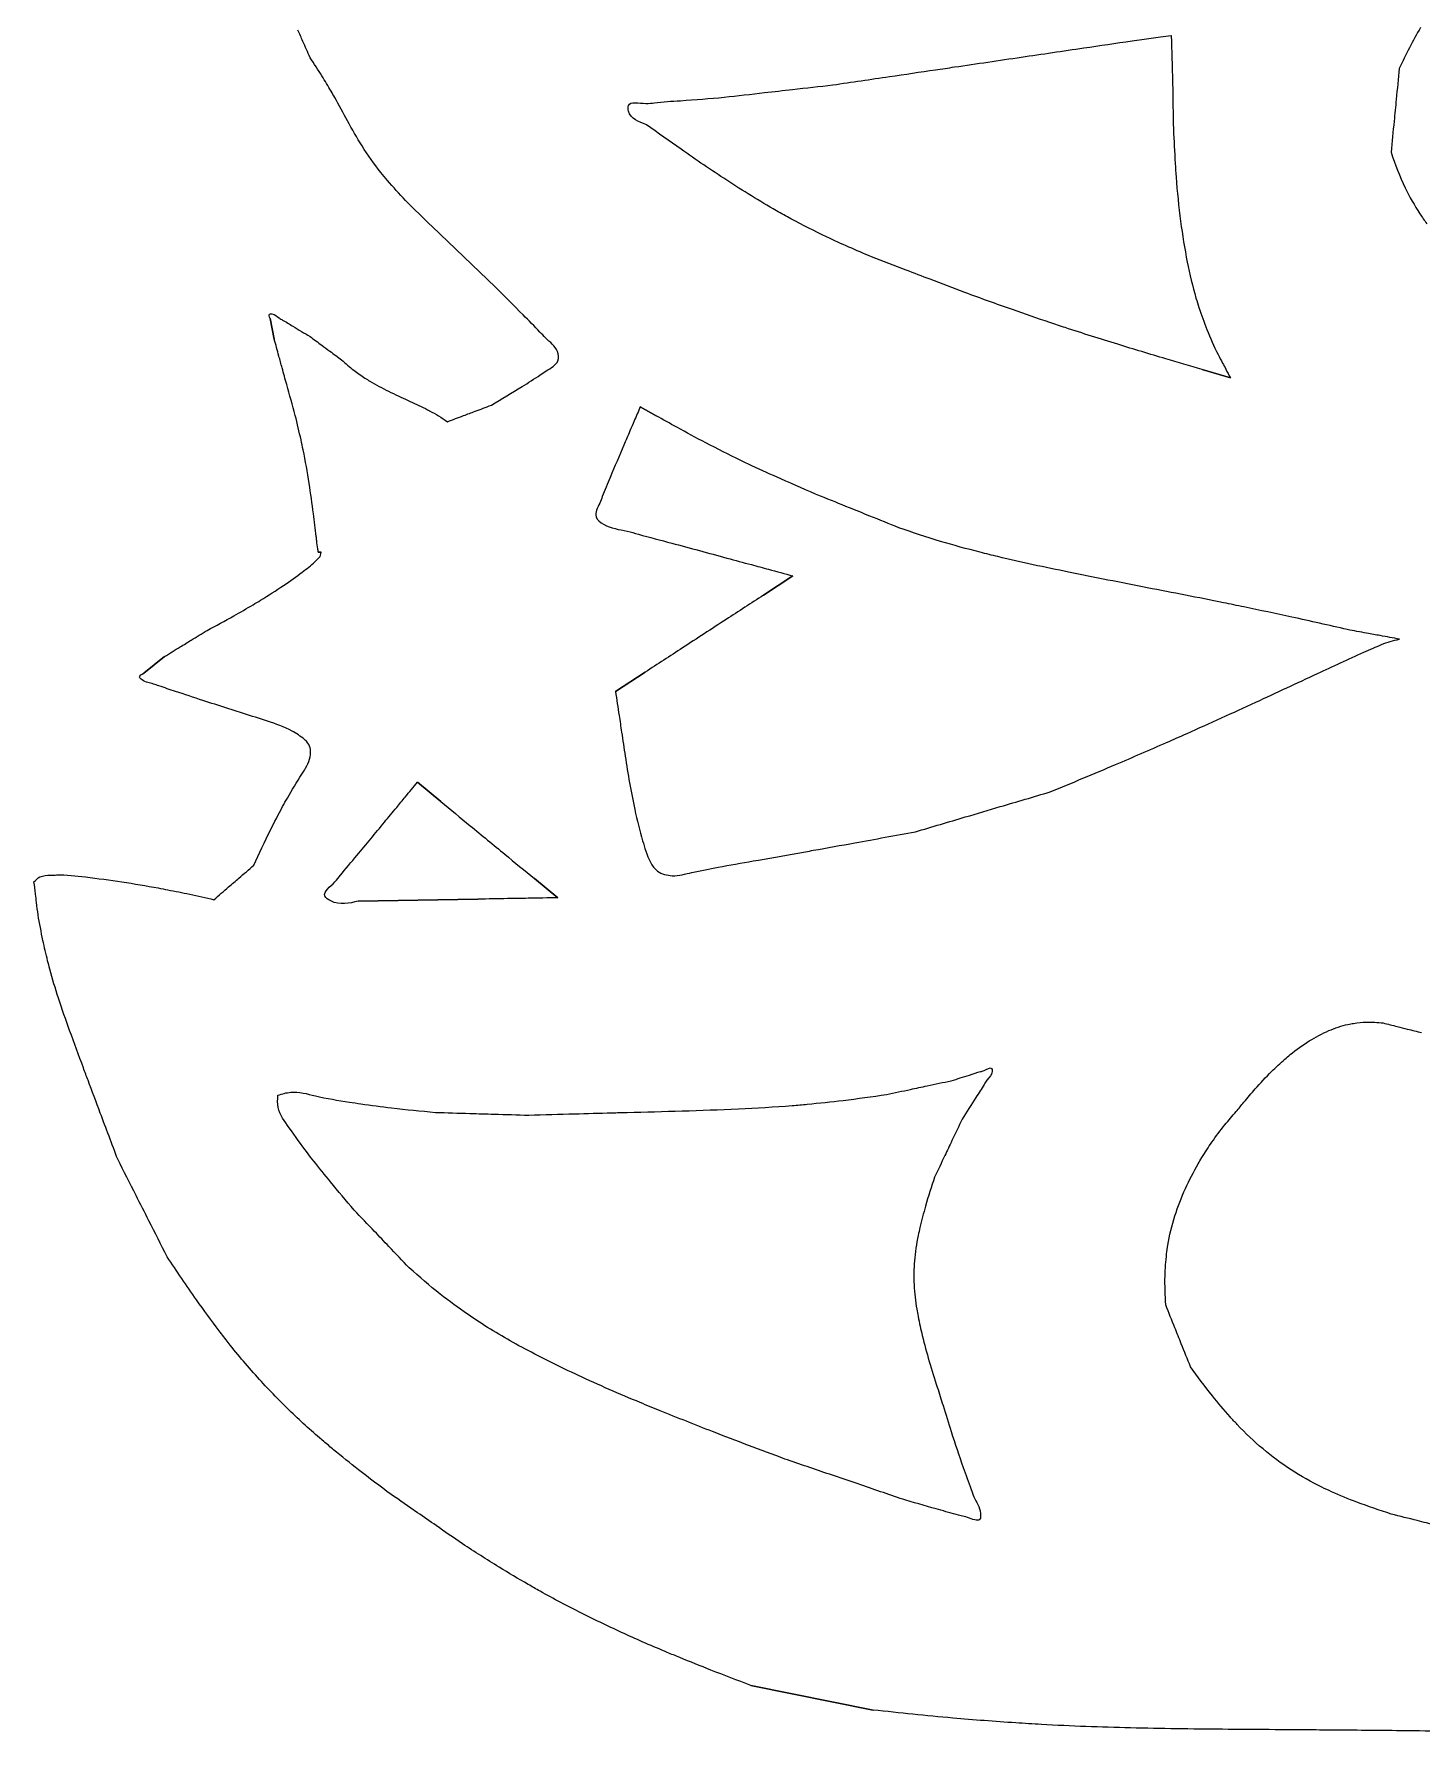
# Model space of a CAD drawing. Extents: x 0 to 339, y 0 to 248.
# Drawn here: x 0.1 to 51, y 4.3 to 66.7 of the extents above; entities that cross this region are included whole.
import ezdxf

# ---------------------------------------------------------------- set-up
doc = ezdxf.new("R2010")
doc.units = 0
doc.layers.add('layer_1', color=7, linetype='CONTINUOUS')

msp = doc.modelspace()

# ---------------------------------------------------------------- linework, layer by layer
at = {"layer": 'layer_1', "color": 1}
for p, q in [((22.60529, 63.352679), (22.60529, 63.352679)), ((22.60529, 63.352679), (22.60529, 63.352679)), ((22.60529, 63.352679), (22.60529, 63.352679)), ((17.059752, 57.392202), (14.739589, 59.611483)), ((14.739589, 59.611483), (17.059752, 57.392202)), ((17.059752, 57.392202), (17.059752, 57.392202)), ((8.939665, 55.475966), (8.788346, 56.232562)), ((8.788346, 56.232562), (8.939665, 55.475966)), ((8.939665, 55.475966), (8.939665, 55.475966)), ((44.045656, 54.059463), (43.010449, 54.362554)), ((43.010449, 54.362554), (44.045656, 54.059463)), ((44.045656, 54.059463), (44.045656, 54.059463)), ((22.958948, 52.670666), (22.377893, 52.998812)), ((22.377893, 52.998812), (22.958948, 52.670666)), ((22.958948, 52.670666), (22.958948, 52.670666)), ((10.654552, 47.658514), (10.553672, 47.658514)), ((10.553672, 47.658514), (10.654552, 47.658514)), ((10.654552, 47.658514), (10.654552, 47.658514)), ((27.984111, 46.786418), (26.898337, 46.079295)), ((26.898337, 46.079295), (27.984111, 46.786418)), ((27.984111, 46.786418), (27.984111, 46.786418)), ((4.14847, 43.220398), (4.905002, 43.825608)), ((4.905002, 43.825608), (4.14847, 43.220398)), ((4.14847, 43.220398), (4.14847, 43.220398)), ((22.554722, 43.251062), (21.468689, 42.54394)), ((21.468689, 42.54394), (22.554722, 43.251062)), ((22.554722, 43.251062), (22.554722, 43.251062)), ((14.195962, 39.210213), (15.054533, 38.503027)), ((15.054533, 38.503027), (14.195962, 39.210213)), ((14.195962, 39.210213), (14.195962, 39.210213)), ((18.488944, 35.674858), (19.347579, 34.967672)), ((19.347579, 34.967672), (18.488944, 35.674858)), ((18.488944, 35.674858), (18.488944, 35.674858)), ((24.272185, 35.902321), (24.272185, 35.902321)), ((24.272185, 35.902321), (24.272185, 35.902321)), ((24.272185, 35.902321), (24.272185, 35.902321)), ((16.418016, 34.917169), (12.023962, 34.841606)), ((12.023962, 34.841606), (16.418016, 34.917169)), ((16.418016, 34.917169), (16.418016, 34.917169)), ((9.069597, 27.720069), (9.069597, 27.720069)), ((9.069597, 27.720069), (9.069597, 27.720069)), ((9.069597, 27.720069), (9.069597, 27.720069)), ((30.928941, 5.1426), (26.440385, 6.050505)), ((26.440385, 6.050505), (30.928941, 5.1426)), ((30.928941, 5.1426), (30.928941, 5.1426))]:
    msp.add_line(p, q, dxfattribs=at)
for points in [[(9.989493, 66.412687), (9.928466, 66.552169), (9.86744, 66.691651), (9.806415, 66.831134)], [(51.026259, 66.917876), (50.736607, 66.43722), (50.491855, 65.930736), (50.247102, 65.424252)], [(10.251032, 65.814928), (10.163852, 66.014181), (10.076671, 66.213434), (9.989493, 66.412687)], [(36.365631, 65.835186), (37.130699, 65.948121), (37.895783, 66.06095), (38.660866, 66.173797)], [(38.660866, 66.173797), (39.251954, 66.26098), (39.843042, 66.348173), (40.434352, 66.433818)], [(40.434352, 66.433818), (40.555003, 66.451293), (40.675664, 66.468703), (40.796313, 66.48621)], [(40.796313, 66.48621), (41.023511, 66.519177), (41.250665, 66.552486), (41.478133, 66.58351)], [(41.478133, 66.58351), (41.609925, 66.601485), (41.741822, 66.618694), (41.87372, 66.635902)], [(41.87372, 66.635902), (41.880008, 66.417685), (41.886296, 66.199468), (41.892556, 65.981249)], [(10.68816, 65.144282), (10.546494, 65.37039), (10.398763, 65.592659), (10.251032, 65.814928)], [(33.220173, 65.37122), (33.453094, 65.405503), (33.686014, 65.439794), (33.918929, 65.474113)], [(33.918929, 65.474113), (34.734523, 65.594288), (35.550069, 65.714797), (36.365631, 65.835186)], [(41.892556, 65.981249), (41.89694, 65.828462), (41.90131, 65.675675), (41.905666, 65.522887)], [(41.905666, 65.522887), (41.911892, 65.304569), (41.91809, 65.086251), (41.924288, 64.867933)], [(11.024394, 64.585739), (10.914878, 64.773459), (10.80353, 64.960143), (10.68816, 65.144282)], [(29.448925, 64.817558), (30.141988, 64.919111), (30.835051, 65.020665), (31.528084, 65.122426)], [(31.528084, 65.122426), (32.09213, 65.205248), (32.656156, 65.288206), (33.220173, 65.37122)], [(41.924288, 64.867933), (41.931158, 64.309096), (41.938028, 63.750259), (41.957056, 63.191775)], [(50.247102, 65.424252), (50.209691, 65.043922), (50.17228, 64.663593), (50.134868, 64.283263)], [(11.158883, 64.352239), (11.114611, 64.430384), (11.069659, 64.50815), (11.024394, 64.585739)], [(11.624988, 63.499585), (11.469334, 63.783678), (11.318535, 64.070429), (11.158883, 64.352239)], [(21.941044, 64.05616), (22.00428, 64.227726), (22.337702, 64.142937), (22.57991, 64.135751)], [(22.899783, 64.160969), (23.203085, 64.200283), (23.533801, 64.216284), (23.859376, 64.236664)], [(23.859376, 64.236664), (24.401986, 64.27063), (24.930316, 64.31676), (25.458646, 64.362891)], [(25.458646, 64.362891), (25.951308, 64.419075), (26.44397, 64.475259), (26.936635, 64.531415)], [(26.936635, 64.531415), (27.281472, 64.570721), (27.626311, 64.610013), (27.971152, 64.649292)], [(27.971152, 64.649292), (28.463741, 64.705399), (28.956333, 64.761479), (29.448925, 64.817558)], [(50.134868, 64.283263), (50.108675, 64.016992), (50.082482, 63.75072), (50.056289, 63.484449)], [(21.947624, 63.853142), (21.928036, 63.922381), (21.921092, 64.00203), (21.941044, 64.05616)], [(22.60529, 63.352679), (22.316304, 63.462058), (22.027318, 63.571437), (21.947624, 63.853142)], [(22.57991, 64.135751), (22.700623, 64.13217), (22.79868, 64.147865), (22.899783, 64.160969)], [(12.16397, 62.574169), (11.973971, 62.876626), (11.796531, 63.186492), (11.624988, 63.499585)], [(23.876287, 62.450158), (23.450395, 62.747791), (23.027843, 63.050235), (22.60529, 63.352679)], [(41.957056, 63.191775), (41.971383, 62.771262), (41.992602, 62.350949), (42.01791, 61.930929)], [(50.056289, 63.484449), (50.018864, 63.104003), (49.981438, 62.723558), (49.944012, 62.343113)], [(12.848711, 61.603888), (12.600796, 61.912483), (12.374662, 62.238771), (12.16397, 62.574169)], [(25.551346, 61.31765), (24.986759, 61.686129), (24.428714, 62.064097), (23.876287, 62.450158)], [(42.01791, 61.930929), (42.027908, 61.765), (42.038543, 61.599116), (42.050677, 61.433329)], [(49.944012, 62.343113), (50.102171, 61.899771), (50.26033, 61.456429), (50.464068, 61.033895)], [(13.092431, 61.311501), (13.009874, 61.407882), (12.928174, 61.504976), (12.848711, 61.603888)], [(13.756345, 60.576358), (13.527908, 60.814704), (13.307271, 61.060686), (13.092431, 61.311501)], [(27.378061, 60.196363), (26.755681, 60.5471), (26.149838, 60.927043), (25.551346, 61.31765)], [(42.050677, 61.433329), (42.090396, 60.890662), (42.146169, 60.349024), (42.217973, 59.809618)], [(14.739589, 59.611483), (14.406812, 59.928185), (14.074035, 60.244887), (13.756345, 60.576358)], [(50.464068, 61.033895), (50.622317, 60.7057), (50.808064, 60.390059), (51.006613, 60.083675)], [(27.911218, 59.903524), (27.732649, 59.999641), (27.554689, 60.096826), (27.378061, 60.196363)], [(29.218858, 59.23461), (28.777137, 59.445571), (28.342401, 59.671435), (27.911218, 59.903524)], [(51.006613, 60.083675), (51.087209, 59.959306), (51.169915, 59.836462), (51.257315, 59.717027)], [(30.863234, 58.504025), (30.311614, 58.740098), (29.759994, 58.97617), (29.218858, 59.23461)], [(42.217973, 59.809618), (42.284845, 59.307254), (42.365623, 58.806826), (42.463944, 58.309434)], [(32.135293, 58.017684), (31.711274, 58.1798), (31.287254, 58.341913), (30.863234, 58.504025)], [(33.02578, 57.677214), (32.728951, 57.790706), (32.432123, 57.904196), (32.135293, 58.017684)], [(42.463944, 58.309434), (42.551819, 57.864887), (42.653708, 57.422765), (42.782923, 56.988708)], [(18.07481, 56.370647), (17.735194, 56.710778), (17.397473, 57.05149), (17.059752, 57.392202)], [(34.297968, 57.190787), (33.873906, 57.352931), (33.449843, 57.515075), (33.02578, 57.677214)], [(36.03934, 56.565084), (35.457378, 56.769396), (34.877673, 56.980091), (34.297968, 57.190787)], [(42.782923, 56.988708), (42.817416, 56.872843), (42.853855, 56.757552), (42.891433, 56.642636)], [(8.788346, 56.232562), (8.759173, 56.305213), (8.730001, 56.377864), (8.766868, 56.401588)], [(8.766868, 56.401588), (8.785324, 56.413465), (8.82033, 56.413081), (8.85191, 56.408162)], [(8.85191, 56.408162), (8.964522, 56.390624), (9.03358, 56.315434), (9.116365, 56.257918)], [(9.116365, 56.257918), (9.156384, 56.230115), (9.19961, 56.206442), (9.242406, 56.182217)], [(9.242406, 56.182217), (9.370805, 56.109534), (9.495333, 56.031874), (9.620595, 55.95516)], [(18.69219, 55.741202), (18.491367, 55.954388), (18.282733, 56.162409), (18.07481, 56.370647)], [(37.4217, 56.090952), (36.960005, 56.246339), (36.498969, 56.403721), (36.03934, 56.565084)], [(42.891433, 56.642636), (42.980138, 56.371374), (43.075191, 56.102196), (43.179541, 55.836445)], [(9.620595, 55.95516), (9.829383, 55.827294), (10.040208, 55.702058), (10.251034, 55.576821)], [(10.251034, 55.576821), (10.394301, 55.471022), (10.537569, 55.365223), (10.68081, 55.259389)], [(18.900513, 55.526382), (18.827609, 55.595896), (18.760349, 55.668847), (18.69219, 55.741202)], [(19.332832, 55.022029), (19.251998, 55.234689), (19.06235, 55.372069), (18.900513, 55.526382)], [(37.984771, 55.902996), (37.796883, 55.965047), (37.609237, 56.027835), (37.4217, 56.090952)], [(39.910652, 55.290268), (39.26695, 55.48901), (38.624453, 55.691736), (37.984771, 55.902996)], [(43.179541, 55.836445), (43.302195, 55.52408), (43.437692, 55.216451), (43.591118, 54.918167)], [(9.107905, 54.859632), (9.051847, 55.065082), (8.995756, 55.270524), (8.939665, 55.475966)], [(10.68081, 55.259389), (10.781074, 55.185309), (10.881325, 55.111212), (10.981564, 55.037098)], [(10.981564, 55.037098), (11.124754, 54.931225), (11.267919, 54.825318), (11.411083, 54.71941)], [(19.350537, 54.685781), (19.386819, 54.787099), (19.373804, 54.914235), (19.332832, 55.022029)], [(41.67374, 54.756302), (41.085139, 54.931265), (40.497395, 55.109112), (39.910652, 55.290268)], [(43.591118, 54.918167), (43.645978, 54.811513), (43.703129, 54.706054), (43.759552, 54.600214)], [(9.225598, 54.428109), (9.186383, 54.571954), (9.147152, 54.715795), (9.107905, 54.859632)], [(9.393622, 53.81152), (9.337625, 54.017052), (9.281627, 54.222584), (9.225598, 54.428109)], [(11.411083, 54.71941), (11.557361, 54.588463), (11.703639, 54.457516), (11.858527, 54.337418)], [(11.858527, 54.337418), (11.989858, 54.235586), (12.127379, 54.141555), (12.266762, 54.050735)], [(18.705149, 54.168324), (18.77705, 54.217501), (18.847634, 54.267347), (18.925573, 54.315893)], [(18.925573, 54.315893), (19.09111, 54.419002), (19.28983, 54.516253), (19.350537, 54.685781)], [(43.010449, 54.362554), (42.564716, 54.493253), (42.118983, 54.623953), (41.67374, 54.756302)], [(43.759552, 54.600214), (43.799051, 54.526119), (43.838194, 54.451838), (43.877395, 54.377587)], [(43.877395, 54.377587), (43.933402, 54.271504), (43.989529, 54.165484), (44.045656, 54.059463)], [(9.707424, 52.675133), (9.609723, 53.055738), (9.501673, 53.433629), (9.393622, 53.81152)], [(12.266762, 54.050735), (12.325772, 54.012285), (12.385116, 53.97441), (12.445194, 53.937754)], [(12.445194, 53.937754), (12.666738, 53.802579), (12.898258, 53.683967), (13.131519, 53.569669)], [(16.908434, 53.055288), (17.284084, 53.282075), (17.659733, 53.508863), (18.036473, 53.740621)], [(18.036473, 53.740621), (18.263036, 53.879996), (18.489993, 54.021168), (18.705149, 54.168324)], [(13.131519, 53.569669), (13.369981, 53.452822), (13.610263, 53.340483), (13.851442, 53.229685)], [(13.851442, 53.229685), (14.064533, 53.131791), (14.278325, 53.0351), (14.487392, 52.929026)], [(16.310632, 52.831113), (16.5099, 52.905836), (16.709167, 52.980562), (16.908434, 53.055288)], [(22.377893, 52.998812), (22.303059, 52.824195), (22.228226, 52.649578), (22.153425, 52.474974)], [(9.920375, 51.779586), (9.853687, 52.079112), (9.783711, 52.37795), (9.707424, 52.675133)], [(14.487392, 52.929026), (14.538676, 52.903006), (14.589675, 52.876421), (14.640579, 52.849602)], [(14.640579, 52.849602), (14.752961, 52.790394), (14.864879, 52.730043), (14.973108, 52.663746)], [(14.973108, 52.663746), (15.082738, 52.596589), (15.188583, 52.523331), (15.294427, 52.450073)], [(15.294427, 52.450073), (15.493681, 52.524782), (15.692934, 52.599493), (15.892186, 52.674205)], [(15.892186, 52.674205), (16.031669, 52.726506), (16.171151, 52.778809), (16.310632, 52.831113)], [(22.153425, 52.474974), (22.101065, 52.352751), (22.04872, 52.230534), (21.996268, 52.108301)], [(23.71922, 52.244951), (23.464998, 52.385416), (23.211973, 52.528041), (22.958948, 52.670666)], [(9.998835, 51.416307), (9.973689, 51.537608), (9.9473, 51.658653), (9.920375, 51.779586)], [(21.996268, 52.108301), (21.921336, 51.933683), (21.846186, 51.759033), (21.771714, 51.584504)], [(24.782676, 51.673377), (24.426009, 51.85985), (24.071466, 52.050326), (23.71922, 52.244951)], [(10.218347, 50.183246), (10.154196, 50.595838), (10.083575, 51.00753), (9.998835, 51.416307)], [(21.771714, 51.584504), (21.604536, 51.192716), (21.440778, 50.801542), (21.273434, 50.406192)], [(26.065082, 51.028895), (25.633672, 51.235687), (25.206674, 51.451703), (24.782676, 51.673377)], [(26.476643, 50.834356), (26.33919, 50.898645), (26.201914, 50.963306), (26.065082, 51.028895)], [(27.53916, 50.348072), (27.183454, 50.506757), (26.829468, 50.669332), (26.476643, 50.834356)], [(10.376247, 49.068016), (10.328501, 49.440414), (10.27604, 49.812194), (10.218347, 50.183246)], [(21.273434, 50.406192), (21.173435, 50.169945), (21.072156, 49.932208), (20.982696, 49.699152)], [(28.994388, 49.716044), (28.508255, 49.92433), (28.022122, 50.132616), (27.53916, 50.348072)], [(20.888278, 49.463457), (20.812822, 49.294237), (20.703271, 49.105496), (20.751596, 48.953656)], [(20.982696, 49.699152), (20.952984, 49.621748), (20.924576, 49.544861), (20.888278, 49.463457)], [(30.060767, 49.285817), (29.705313, 49.42924), (29.349851, 49.572642), (28.994388, 49.716044)], [(30.807173, 48.984612), (30.558376, 49.085024), (30.309573, 49.185425), (30.060767, 49.285817)], [(10.478174, 48.238732), (10.444487, 48.515189), (10.411664, 48.791772), (10.376247, 49.068016)], [(20.751596, 48.953656), (20.786652, 48.843505), (20.904792, 48.752774), (21.024659, 48.685253)], [(21.024659, 48.685253), (21.309736, 48.524672), (21.604586, 48.49538), (21.898232, 48.428189)], [(31.873382, 48.554255), (31.517982, 48.697714), (31.162582, 48.841173), (30.807173, 48.984612)], [(10.497747, 48.077097), (10.491335, 48.130992), (10.484738, 48.18486), (10.478174, 48.238732)], [(10.534098, 47.786523), (10.520214, 47.883136), (10.50928, 47.980162), (10.497747, 48.077097)], [(21.898232, 48.428189), (22.035264, 48.396833), (22.172033, 48.357224), (22.308821, 48.318676)], [(22.308821, 48.318676), (22.716864, 48.203688), (23.125072, 48.098142), (23.533146, 47.990227)], [(33.399705, 48.054763), (32.88714, 48.208849), (32.380261, 48.381552), (31.873382, 48.554255)], [(34.858805, 47.656294), (34.370232, 47.781037), (33.882447, 47.909643), (33.399705, 48.054763)], [(10.508956, 47.385766), (10.560107, 47.434206), (10.618639, 47.481883), (10.640582, 47.544558)], [(10.553672, 47.658514), (10.546955, 47.701157), (10.540238, 47.7438), (10.534098, 47.786523)], [(10.640582, 47.544558), (10.652796, 47.579445), (10.653674, 47.618979), (10.654552, 47.658514)], [(23.533146, 47.990227), (24.209015, 47.811494), (24.884519, 47.626263), (25.56004, 47.442968)], [(25.56004, 47.442968), (25.859353, 47.361753), (26.158669, 47.280919), (26.457973, 47.19993)], [(35.509809, 47.49354), (35.292475, 47.546369), (35.075562, 47.600951), (34.858805, 47.656294)], [(38.106338, 46.925764), (37.23808, 47.102556), (36.370635, 47.284293), (35.509809, 47.49354)], [(9.282457, 46.438941), (9.513673, 46.597051), (9.740416, 46.760489), (9.967141, 46.928205)], [(9.967141, 46.928205), (10.127542, 47.046858), (10.287934, 47.167652), (10.427734, 47.305435)], [(10.427734, 47.305435), (10.454558, 47.331873), (10.480625, 47.358937), (10.508956, 47.385766)], [(26.457973, 47.19993), (26.667466, 47.143243), (26.876954, 47.086482), (27.086436, 47.029713)], [(27.086436, 47.029713), (27.385668, 46.948624), (27.68489, 46.867521), (27.984111, 46.786418)], [(40.994612, 46.35242), (40.0312, 46.540103), (39.06827, 46.729899), (38.106338, 46.925764)], [(8.435268, 45.893576), (8.722387, 46.067974), (9.005628, 46.249638), (9.282457, 46.438941)], [(43.7932, 45.801648), (42.861454, 45.990808), (41.927806, 46.170622), (40.994612, 46.35242)], [(7.449052, 45.318207), (7.68793, 45.452274), (7.924976, 45.589657), (8.160682, 45.729182)], [(8.160682, 45.729182), (8.252477, 45.783519), (8.344068, 45.838181), (8.435268, 45.893576)], [(26.898337, 46.079295), (26.442486, 45.782491), (25.986636, 45.485687), (25.530787, 45.188881)], [(44.545198, 45.647261), (44.294617, 45.699147), (44.043977, 45.750736), (43.7932, 45.801648)], [(46.30731, 45.273952), (45.720754, 45.402144), (45.133139, 45.525521), (44.545198, 45.647261)], [(6.468569, 44.783966), (6.796524, 44.960005), (7.124479, 45.136045), (7.449052, 45.318207)], [(25.530787, 45.188881), (24.994554, 44.839736), (24.458324, 44.490587), (23.922098, 44.141431)], [(48.338705, 44.816496), (47.662045, 44.971127), (46.985385, 45.125757), (46.30731, 45.273952)], [(5.48423, 44.180663), (5.619351, 44.263487), (5.754474, 44.346307), (5.889598, 44.429126)], [(5.889598, 44.429126), (6.082587, 44.547409), (6.275578, 44.665687), (6.468569, 44.783966)], [(49.049553, 44.685688), (48.812607, 44.729314), (48.575656, 44.772905), (48.338705, 44.816496)], [(49.547162, 44.594015), (49.381295, 44.62459), (49.215425, 44.655147), (49.049553, 44.685688)], [(49.285286, 44.130094), (49.493455, 44.22182), (49.700146, 44.319988), (49.917585, 44.383457)], [(50.258055, 44.462903), (50.021093, 44.506619), (49.78413, 44.550334), (49.547162, 44.594015)], [(49.917585, 44.383457), (50.029187, 44.416033), (50.143621, 44.439468), (50.258055, 44.462903)], [(4.905002, 43.825608), (5.098077, 43.943962), (5.291152, 44.062315), (5.48423, 44.180663)], [(23.922098, 44.141431), (23.466304, 43.844645), (23.010513, 43.547854), (22.554722, 43.251062)], [(47.245335, 43.205023), (47.809544, 43.469914), (48.373019, 43.737072), (48.944816, 43.983308)], [(48.944816, 43.983308), (49.058234, 44.032149), (49.171979, 44.080167), (49.285286, 44.130094)], [(3.993412, 43.070949), (3.985022, 43.125909), (4.066746, 43.173154), (4.14847, 43.220398)], [(4.084934, 42.966333), (4.041783, 42.996786), (3.998827, 43.035474), (3.993412, 43.070949)], [(44.979157, 42.15193), (45.735465, 42.500824), (46.491056, 42.850897), (47.245335, 43.205023)], [(4.501483, 42.81688), (4.361673, 42.855897), (4.222318, 42.869375), (4.084934, 42.966333)], [(4.70324, 42.749629), (4.635962, 42.773484), (4.56867, 42.798131), (4.501483, 42.81688)], [(5.3085, 42.547886), (5.106773, 42.613646), (4.90507, 42.678068), (4.70324, 42.749629)], [(6.31725, 42.211665), (5.980978, 42.324977), (5.644706, 42.438289), (5.3085, 42.547886)], [(21.468689, 42.54394), (21.512336, 42.25086), (21.555983, 41.95778), (21.599756, 41.664735)], [(7.195335, 41.931554), (6.902647, 42.024945), (6.609948, 42.118305), (6.31725, 42.211665)], [(7.809918, 41.735401), (7.605062, 41.8008), (7.400201, 41.866185), (7.195335, 41.931554)], [(42.454774, 41.003497), (43.299543, 41.378967), (44.139792, 41.764722), (44.979157, 42.15193)], [(8.687789, 41.455074), (8.395169, 41.548526), (8.102548, 41.641979), (7.809918, 41.735401)], [(9.588935, 41.089187), (9.304524, 41.242385), (8.996156, 41.34873), (8.687789, 41.455074)], [(21.599756, 41.664735), (21.6304, 41.459588), (21.661105, 41.254457), (21.691429, 41.049233)], [(10.04754, 40.779176), (9.904923, 40.899622), (9.750809, 41.001994), (9.588935, 41.089187)], [(10.175535, 40.648421), (10.140567, 40.697576), (10.094682, 40.739363), (10.04754, 40.779176)], [(10.253892, 40.14778), (10.285491, 40.319649), (10.272378, 40.512288), (10.175535, 40.648421)], [(21.691429, 41.049233), (21.734752, 40.756033), (21.777298, 40.462641), (21.822282, 40.169859)], [(39.831937, 39.862249), (40.456803, 40.128245), (41.079776, 40.398715), (41.701758, 40.671408)], [(41.701758, 40.671408), (41.953004, 40.781561), (42.204088, 40.892076), (42.454774, 41.003497)], [(9.945666, 39.501452), (10.075309, 39.703525), (10.20924, 39.904914), (10.253892, 40.14778)], [(21.822282, 40.169859), (21.922975, 39.514506), (22.035891, 38.862204), (22.175828, 38.211488)], [(9.419004, 38.63096), (9.585919, 38.925842), (9.761464, 39.214337), (9.945666, 39.501452)], [(37.429161, 38.856684), (38.231118, 39.189435), (39.033075, 39.522185), (39.831937, 39.862249)], [(13.432664, 38.288072), (13.537527, 38.414695), (13.642211, 38.541268), (13.746946, 38.667839)], [(13.746946, 38.667839), (13.896548, 38.848632), (14.046255, 39.029423), (14.195962, 39.210213)], [(35.595854, 38.314225), (36.206954, 38.495053), (36.818057, 38.675869), (37.429161, 38.856684)], [(8.795041, 37.450432), (8.939449, 37.741377), (9.089277, 38.029647), (9.244305, 38.315262)], [(9.244305, 38.315262), (9.301701, 38.421005), (9.35981, 38.526384), (9.419004, 38.63096)], [(12.983734, 37.745398), (13.132652, 37.926141), (13.282841, 38.107159), (13.432664, 38.288072)], [(15.054533, 38.503027), (15.414941, 38.206238), (15.775349, 37.909449), (16.135757, 37.61266)], [(22.175828, 38.211488), (22.259193, 37.823838), (22.352147, 37.436751), (22.46205, 37.061041)], [(34.312524, 37.934458), (34.740299, 38.061054), (35.168075, 38.187643), (35.595854, 38.314225)], [(8.183456, 36.159865), (8.383438, 36.59197), (8.583421, 37.024074), (8.795041, 37.450432)], [(11.973498, 36.525052), (12.320217, 36.933655), (12.648758, 37.338834), (12.983734, 37.745398)], [(16.135757, 37.61266), (16.559744, 37.263515), (16.983731, 36.91437), (17.407718, 36.565226)], [(32.479174, 37.391869), (33.090289, 37.572736), (33.701405, 37.753604), (34.312524, 37.934458)], [(22.46205, 37.061041), (22.498582, 36.936153), (22.536987, 36.812522), (22.57991, 36.685006)], [(28.730657, 36.711343), (29.240469, 36.802776), (29.750194, 36.894687), (30.259826, 36.987115)], [(30.259826, 36.987115), (30.99974, 37.121307), (31.739457, 37.256588), (32.479174, 37.391869)], [(11.367367, 35.792854), (11.550897, 36.033504), (11.765469, 36.279894), (11.973498, 36.525052)], [(17.407718, 36.565226), (17.768127, 36.268436), (18.128535, 35.971647), (18.488944, 35.674858)], [(22.57991, 36.685006), (22.672931, 36.408655), (22.787173, 36.114057), (23.012964, 35.948917)], [(25.241004, 36.091131), (25.666151, 36.170916), (26.092391, 36.244862), (26.518517, 36.319367)], [(26.518517, 36.319367), (27.066212, 36.415127), (27.61372, 36.511813), (28.161069, 36.609443)], [(28.161069, 36.609443), (28.350948, 36.643312), (28.540809, 36.677294), (28.730657, 36.711343)], [(0.113807, 35.554268), (0.181312, 35.622648), (0.248817, 35.691028), (0.329618, 35.731739)], [(0.169958, 35.105916), (0.151257, 35.255368), (0.132532, 35.404818), (0.113807, 35.554268)], [(0.329618, 35.731739), (0.447054, 35.790907), (0.592576, 35.79163), (0.730412, 35.797123)], [(0.730412, 35.797123), (0.803732, 35.800045), (0.874877, 35.804317), (0.946223, 35.806464)], [(0.946223, 35.806464), (1.298063, 35.817052), (1.654783, 35.775976), (2.008925, 35.732679)], [(2.008925, 35.732679), (2.457542, 35.677831), (2.902021, 35.619419), (3.346277, 35.552446)], [(3.346277, 35.552446), (3.790994, 35.485403), (4.235488, 35.409782), (4.678248, 35.327447)], [(7.26259, 35.366034), (7.388994, 35.475004), (7.515399, 35.583973), (7.641805, 35.692942)], [(7.641805, 35.692942), (7.822354, 35.848584), (8.002905, 36.004225), (8.183456, 36.159865)], [(10.793052, 35.034178), (10.729889, 35.192073), (10.998665, 35.379861), (11.165327, 35.548792)], [(11.165327, 35.548792), (11.248464, 35.633062), (11.306191, 35.712639), (11.367367, 35.792854)], [(23.012964, 35.948917), (23.16252, 35.839534), (23.361014, 35.786948), (23.552725, 35.779667)], [(23.552725, 35.779667), (23.800073, 35.770273), (24.036129, 35.836297), (24.272185, 35.902321)], [(24.272185, 35.902321), (24.594914, 35.966384), (24.917643, 36.030447), (25.241004, 36.091131)], [(0.209189, 34.792085), (0.196124, 34.896697), (0.183047, 35.001307), (0.169958, 35.105916)], [(4.678248, 35.327447), (4.795074, 35.305722), (4.911779, 35.28353), (5.028449, 35.261101)], [(5.028449, 35.261101), (5.296913, 35.20949), (5.565189, 35.156624), (5.832543, 35.09953)], [(5.832543, 35.09953), (6.129375, 35.036141), (6.425071, 34.967539), (6.720768, 34.898937)], [(6.720768, 34.898937), (6.901375, 35.054637), (7.081982, 35.210336), (7.26259, 35.366034)], [(11.015661, 34.850833), (10.918844, 34.896954), (10.821731, 34.962485), (10.793052, 35.034178)], [(17.503061, 34.936002), (17.141379, 34.929745), (16.779698, 34.923457), (16.418016, 34.917169)], [(18.262577, 34.949095), (18.009404, 34.944745), (17.756232, 34.940381), (17.503061, 34.936002)], [(19.347579, 34.967672), (18.985912, 34.96149), (18.624244, 34.955308), (18.262577, 34.949095)], [(0.265126, 34.343779), (0.246489, 34.493215), (0.227851, 34.642652), (0.209189, 34.792085)], [(0.443575, 33.401633), (0.377708, 33.714375), (0.321417, 34.029077), (0.265126, 34.343779)], [(12.023962, 34.841606), (11.689068, 34.76559), (11.354175, 34.689573), (11.015661, 34.850833)], [(0.616455, 32.655519), (0.554899, 32.903303), (0.496183, 33.151843), (0.443575, 33.401633)], [(0.694025, 32.35202), (0.667285, 32.452952), (0.641633, 32.554172), (0.616455, 32.655519)], [(1.014252, 31.281574), (0.898615, 31.635683), (0.789401, 31.992016), (0.694025, 32.35202)], [(1.424249, 30.093659), (1.282498, 30.487836), (1.144312, 30.883298), (1.014252, 31.281574)], [(1.929573, 28.720876), (1.759094, 29.177718), (1.589255, 29.634818), (1.424249, 30.093659)], [(46.944115, 29.711286), (47.17457, 29.853401), (47.413798, 29.980829), (47.662491, 30.08915)], [(47.662491, 30.08915), (47.888912, 30.187769), (48.123178, 30.270549), (48.364148, 30.321098)], [(48.364148, 30.321098), (48.430124, 30.334938), (48.496602, 30.346362), (48.56333, 30.356669)], [(48.56333, 30.356669), (48.724145, 30.381509), (48.886409, 30.399862), (49.048702, 30.403477)], [(49.048702, 30.403477), (49.249774, 30.407955), (49.450888, 30.38981), (49.652002, 30.371665)], [(49.652002, 30.371665), (49.826604, 30.328055), (50.001205, 30.284446), (50.1758, 30.240808)], [(50.1758, 30.240808), (50.298027, 30.210259), (50.420251, 30.179696), (50.542473, 30.14912)], [(50.542473, 30.14912), (50.717091, 30.105435), (50.891703, 30.061721), (51.066315, 30.018008)], [(46.242717, 29.209939), (46.464451, 29.392817), (46.699334, 29.560336), (46.944115, 29.711286)], [(2.099542, 28.265974), (2.042831, 28.417587), (1.986167, 28.569217), (1.929573, 28.720876)], [(35.004704, 28.629207), (35.102805, 28.671626), (35.227694, 28.760162), (35.2778, 28.7002)], [(35.2778, 28.7002), (35.294727, 28.679943), (35.30312, 28.642739), (35.303987, 28.608543)], [(45.557961, 28.58886), (45.714626, 28.744452), (45.877401, 28.894034), (46.043435, 29.039703)], [(46.043435, 29.039703), (46.109117, 29.09733), (46.17531, 29.154344), (46.242717, 29.209939)], [(2.549632, 27.065749), (2.399248, 27.465691), (2.249235, 27.865774), (2.099542, 28.265974)], [(32.29817, 27.932222), (32.50332, 27.97587), (32.708471, 28.019515), (32.913622, 28.063158)], [(32.913622, 28.063158), (33.206659, 28.125497), (33.499696, 28.187832), (33.792733, 28.250167)], [(33.792733, 28.250167), (34.015749, 28.31793), (34.238765, 28.385693), (34.466003, 28.460726)], [(34.466003, 28.460726), (34.602363, 28.505751), (34.740244, 28.553394), (34.870017, 28.587082)], [(35.004685, 28.115679), (34.910598, 27.953038), (34.805031, 27.794805), (34.701612, 27.635749)], [(34.870017, 28.587082), (34.91328, 28.598313), (34.955642, 28.607992), (35.004704, 28.629207)], [(35.105712, 28.275678), (35.06614, 28.224608), (35.03605, 28.169898), (35.004685, 28.115679)], [(35.303987, 28.608543), (35.307516, 28.469553), (35.186737, 28.380245), (35.105712, 28.275678)], [(44.954859, 27.947209), (45.152295, 28.164632), (45.34973, 28.382055), (45.557961, 28.58886)], [(9.081598, 27.265348), (9.052818, 27.410695), (9.061208, 27.565382), (9.069597, 27.720069)], [(9.069597, 27.720069), (9.2268, 27.767061), (9.384002, 27.814053), (9.542699, 27.828439)], [(9.542699, 27.828439), (9.841875, 27.855557), (10.146367, 27.766789), (10.447992, 27.695569)], [(10.447992, 27.695569), (10.866174, 27.596828), (11.278846, 27.531817), (11.695877, 27.467418)], [(11.695877, 27.467418), (11.83737, 27.445568), (11.979365, 27.423788), (12.121415, 27.402848)], [(28.508027, 27.389693), (28.947855, 27.430745), (29.387409, 27.475284), (29.825924, 27.528158)], [(29.825924, 27.528158), (30.357916, 27.592303), (30.88838, 27.668716), (31.418845, 27.745129)], [(31.418845, 27.745129), (31.711953, 27.807495), (32.005061, 27.869861), (32.29817, 27.932222)], [(34.701612, 27.635749), (34.529267, 27.370686), (34.362888, 27.103336), (34.196509, 26.835986)], [(44.255202, 27.120336), (44.351232, 27.233832), (44.447264, 27.347327), (44.543296, 27.460821)], [(44.543296, 27.460821), (44.680482, 27.622952), (44.817671, 27.78508), (44.954859, 27.947209)], [(3.190115, 25.366923), (2.976373, 25.933105), (2.76263, 26.499286), (2.549632, 27.065749)], [(9.486409, 26.524493), (9.316461, 26.758004), (9.135013, 26.99559), (9.081598, 27.265348)], [(12.121415, 27.402848), (12.496572, 27.347546), (12.872114, 27.298099), (13.248355, 27.254063)], [(13.248355, 27.254063), (13.78203, 27.191601), (14.317112, 27.140023), (14.852194, 27.088446)], [(14.852194, 27.088446), (15.276242, 27.075975), (15.700291, 27.063504), (16.124339, 27.051033)], [(16.124339, 27.051033), (16.421168, 27.042304), (16.717997, 27.033574), (17.014826, 27.024845)], [(17.014826, 27.024845), (17.438859, 27.012375), (17.862893, 26.999905), (18.286927, 26.987436)], [(18.286927, 26.987436), (18.845889, 27.00388), (19.404851, 27.020324), (19.963833, 27.03607)], [(19.963833, 27.03607), (20.419975, 27.048918), (20.87613, 27.061301), (21.332289, 27.073481)], [(21.332289, 27.073481), (21.520935, 27.078518), (21.709582, 27.083521), (21.898232, 27.088446)], [(21.898232, 27.088446), (22.569775, 27.10598), (23.241352, 27.122538), (23.912811, 27.142706)], [(23.912811, 27.142706), (24.601331, 27.163388), (25.289726, 27.187865), (25.977906, 27.219428)], [(25.977906, 27.219428), (26.638876, 27.249743), (27.299647, 27.286595), (27.958988, 27.341029)], [(27.958988, 27.341029), (28.14209, 27.356145), (28.325082, 27.372618), (28.508027, 27.389693)], [(34.196509, 26.835986), (34.071791, 26.574067), (33.947073, 26.312147), (33.822358, 26.050226)], [(43.843639, 26.633906), (43.980826, 26.79605), (44.118013, 26.958194), (44.255202, 27.120336)], [(10.15505, 25.59857), (9.925179, 25.900152), (9.716319, 26.208593), (9.486409, 26.524493)], [(43.363838, 25.991551), (43.516528, 26.210809), (43.680084, 26.422358), (43.843639, 26.633906)], [(10.387035, 25.302017), (10.308893, 25.400475), (10.23083, 25.49915), (10.15505, 25.59857)], [(33.822358, 26.050226), (33.73506, 25.866888), (33.647764, 25.683549), (33.560468, 25.500209)], [(43.001936, 25.433312), (43.117922, 25.622373), (43.237139, 25.809616), (43.363838, 25.991551)], [(3.862642, 24.040745), (3.638478, 24.482811), (3.414297, 24.924867), (3.190115, 25.366923)], [(11.00068, 24.539678), (10.793782, 24.791659), (10.590143, 25.046104), (10.387035, 25.302017)], [(33.560468, 25.500209), (33.435764, 25.238304), (33.311063, 24.976398), (33.186361, 24.714492)], [(42.396677, 24.293073), (42.535272, 24.601302), (42.688804, 24.903022), (42.858872, 25.194861)], [(42.858872, 25.194861), (42.905542, 25.274947), (42.953457, 25.354288), (43.001936, 25.433312)], [(11.872513, 23.502537), (11.57982, 23.846676), (11.287127, 24.190815), (11.00068, 24.539678)], [(33.186361, 24.714492), (33.069697, 24.358291), (32.953033, 24.002089), (32.849831, 23.641889)], [(4.333396, 23.112325), (4.176487, 23.421803), (4.019569, 23.731276), (3.862642, 24.040745)], [(42.007574, 23.284764), (42.118031, 23.628182), (42.248858, 23.964329), (42.396677, 24.293073)], [(5.005881, 21.785877), (4.781725, 22.228029), (4.557569, 22.670181), (4.333396, 23.112325)], [(12.620771, 22.716911), (12.371355, 22.97879), (12.121934, 23.240664), (11.872513, 23.502537)], [(32.849831, 23.641889), (32.776285, 23.385193), (32.709575, 23.126465), (32.64785, 22.866641)], [(41.747653, 22.214791), (41.803653, 22.577476), (41.895042, 22.934893), (42.007574, 23.284764)], [(13.144551, 22.166943), (12.96996, 22.350268), (12.795367, 22.533591), (12.620771, 22.716911)], [(32.580504, 22.56832), (32.51569, 22.259549), (32.468979, 21.946573), (32.443999, 21.631886)], [(32.64785, 22.866641), (32.624287, 22.767454), (32.601451, 22.668107), (32.580504, 22.56832)], [(13.892809, 21.381226), (13.643391, 21.643133), (13.393974, 21.905041), (13.144551, 22.166943)], [(41.646482, 21.081067), (41.65328, 21.3519), (41.675224, 21.62258), (41.705513, 21.892047)], [(41.705513, 21.892047), (41.717637, 21.999912), (41.731099, 22.107581), (41.747653, 22.214791)], [(6.080991, 20.206475), (5.713232, 20.726388), (5.359556, 21.256132), (5.005881, 21.785877)], [(15.031843, 20.415236), (14.641077, 20.72343), (14.266943, 21.052328), (13.892809, 21.381226)], [(32.443999, 21.631886), (32.420762, 21.33915), (32.41633, 21.044933), (32.430905, 20.751665)], [(32.430905, 20.751665), (32.445664, 20.454716), (32.479909, 20.15874), (32.53, 19.865821)], [(41.671639, 20.01773), (41.654614, 20.372263), (41.63759, 20.726796), (41.646482, 21.081067)], [(6.915176, 19.069848), (6.631424, 19.444509), (6.352373, 19.822816), (6.080991, 20.206475)], [(16.036372, 19.679267), (15.695049, 19.915682), (15.357665, 20.158263), (15.031843, 20.415236)], [(42.008429, 19.17608), (41.896175, 19.456634), (41.783907, 19.737182), (41.671639, 20.01773)], [(16.46852, 19.386558), (16.323188, 19.482168), (16.179434, 19.580176), (16.036372, 19.679267)], [(18.135243, 18.407061), (17.56674, 18.711216), (17.00681, 19.032433), (16.46852, 19.386558)], [(32.53, 19.865821), (32.545608, 19.774554), (32.562754, 19.683582), (32.580509, 19.592719)], [(32.580509, 19.592719), (32.626266, 19.358554), (32.676068, 19.125103), (32.731969, 18.893179)], [(7.250545, 18.633704), (7.137347, 18.777997), (7.025903, 18.923645), (6.915176, 19.069848)], [(32.731969, 18.893179), (32.80846, 18.575832), (32.89637, 18.261345), (32.98428, 17.946857)], [(42.244182, 18.586796), (42.165605, 18.783227), (42.087021, 18.979655), (42.008429, 19.17608)], [(8.394505, 17.283083), (7.997049, 17.719318), (7.614717, 18.169498), (7.250545, 18.633704)], [(20.104991, 17.427656), (19.44013, 17.736967), (18.782137, 18.060967), (18.135243, 18.407061)], [(42.580971, 17.744782), (42.468713, 18.025456), (42.356455, 18.306129), (42.244182, 18.586796)], [(32.98428, 17.946857), (33.084058, 17.62885), (33.183836, 17.310842), (33.283612, 16.992833)], [(43.38533, 16.678501), (43.107083, 17.02598), (42.844027, 17.385381), (42.580971, 17.744782)], [(9.560882, 16.083971), (9.159287, 16.470965), (8.770142, 16.870795), (8.394505, 17.283083)], [(22.377893, 16.431498), (21.6138, 16.748478), (20.855025, 17.07872), (20.104991, 17.427656)], [(33.283612, 16.992833), (33.353457, 16.770221), (33.423301, 16.547609), (33.493144, 16.324996)], [(23.113075, 16.130335), (22.867679, 16.229898), (22.622513, 16.330019), (22.377893, 16.431498)], [(33.493144, 16.324996), (33.592922, 16.006968), (33.692699, 15.688939), (33.792475, 15.370911)], [(44.032593, 15.915228), (43.810824, 16.164479), (43.593813, 16.418143), (43.38533, 16.678501)], [(10.755431, 15.002541), (10.346109, 15.350334), (9.94772, 15.711198), (9.560882, 16.083971)], [(25.026746, 15.369059), (24.386918, 15.617882), (23.74922, 15.872236), (23.113075, 16.130335)], [(44.298241, 15.623379), (44.208239, 15.719334), (44.120046, 15.816938), (44.032593, 15.915228)], [(45.243796, 14.730181), (44.911176, 15.008774), (44.594881, 15.307119), (44.298241, 15.623379)], [(11.115948, 14.700831), (10.995199, 14.800717), (10.87485, 14.901073), (10.755431, 15.002541)], [(27.681086, 14.36099), (26.794957, 14.693508), (25.908827, 15.026027), (25.026746, 15.369059)], [(33.792475, 15.370911), (33.935742, 14.929813), (34.079009, 14.488715), (34.233079, 14.053218)], [(12.025584, 13.967645), (11.718593, 14.207246), (11.416037, 14.452589), (11.115948, 14.700831)], [(29.327382, 13.799746), (28.778617, 13.986829), (28.229852, 14.17391), (27.681086, 14.36099)], [(46.273509, 13.966185), (45.915417, 14.200129), (45.571675, 14.455558), (45.243796, 14.730181)], [(13.226463, 13.060907), (12.823718, 13.359979), (12.420973, 13.65905), (12.025584, 13.967645)], [(30.479758, 13.406875), (30.095633, 13.537833), (29.711507, 13.66879), (29.327382, 13.799746)], [(34.233079, 14.053218), (34.328143, 13.784508), (34.427321, 13.51793), (34.522185, 13.246148)], [(47.404374, 13.325667), (47.014197, 13.513995), (46.636482, 13.729053), (46.273509, 13.966185)], [(32.125967, 12.845631), (31.577231, 13.032713), (31.028495, 13.219795), (30.479758, 13.406875)], [(34.522185, 13.246148), (34.554611, 13.153248), (34.586533, 13.05974), (34.626052, 12.972138)], [(47.762587, 13.160058), (47.642478, 13.213761), (47.522852, 13.268482), (47.404374, 13.325667)], [(48.687527, 12.775524), (48.375416, 12.893998), (48.067449, 13.023748), (47.762587, 13.160058)], [(14.197847, 12.388418), (13.874053, 12.612583), (13.550258, 12.836745), (13.226463, 13.060907)], [(33.410915, 12.479974), (32.974994, 12.606662), (32.550481, 12.726146), (32.125967, 12.845631)], [(34.157265, 12.277086), (33.919478, 12.330872), (33.663285, 12.40663), (33.410915, 12.479974)], [(34.626052, 12.972138), (34.714188, 12.77676), (34.84011, 12.610757), (34.870062, 12.365847)], [(49.954642, 12.340511), (49.5298, 12.478791), (49.104958, 12.617072), (48.687527, 12.775524)], [(14.877815, 11.917664), (14.65116, 12.074583), (14.424504, 12.231501), (14.197847, 12.388418)], [(15.8492, 11.245144), (15.525406, 11.469318), (15.201612, 11.693492), (14.877815, 11.917664)], [(34.39859, 12.214459), (34.308655, 12.244694), (34.233917, 12.259748), (34.157265, 12.277086)], [(34.844759, 12.146984), (34.773914, 12.055288), (34.561363, 12.159737), (34.39859, 12.214459)], [(34.870062, 12.365847), (34.880159, 12.283284), (34.87935, 12.191755), (34.844759, 12.146984)], [(50.908878, 12.09744), (50.590806, 12.178488), (50.272724, 12.259499), (49.954642, 12.340511)], [(51.576739, 11.927205), (51.354124, 11.983969), (51.131503, 12.040714), (50.908878, 12.09744)], [(17.193322, 10.390572), (16.741062, 10.668634), (16.295131, 10.956889), (15.8492, 11.245144)], [(18.262892, 9.7546), (17.903843, 9.962321), (17.546651, 10.173335), (17.193322, 10.390572)], [(18.699142, 9.505267), (18.553162, 9.587381), (18.407876, 9.670722), (18.262892, 9.7546)], [(20.222301, 8.699058), (19.708645, 8.956424), (19.199816, 9.223634), (18.699142, 9.505267)], [(21.790326, 7.948984), (21.263365, 8.189913), (20.740377, 8.439478), (20.222301, 8.699058)], [(23.364076, 7.260589), (22.83572, 7.481235), (22.311082, 7.710892), (21.790326, 7.948984)], [(23.825458, 7.070078), (23.671468, 7.133111), (23.517615, 7.196469), (23.364076, 7.260589)], [(24.970466, 6.61066), (24.58749, 6.760485), (24.206057, 6.914287), (23.825458, 7.070078)], [(26.440385, 6.050505), (25.949575, 6.235068), (25.458766, 6.419631), (24.970466, 6.61066)], [(33.853346, 4.848419), (32.877455, 4.934613), (31.903198, 5.038606), (30.928941, 5.1426)], [(36.166862, 4.67197), (35.39514, 4.723426), (34.623734, 4.780376), (33.853346, 4.848419)], [(37.10739, 4.613171), (36.793785, 4.631078), (36.480298, 4.651071), (36.166862, 4.67197)], [(40.378107, 4.487886), (39.287306, 4.51395), (38.196636, 4.550977), (37.10739, 4.613171)], [(43.755285, 4.435579), (42.629478, 4.44577), (41.503722, 4.460991), (40.378107, 4.487886)], [(47.194177, 4.411415), (46.047883, 4.420043), (44.901557, 4.425203), (43.755285, 4.435579)], [(48.218752, 4.402973), (47.877229, 4.405966), (47.535704, 4.408844), (47.194177, 4.411415)], [(50.78442, 4.377687), (49.92921, 4.387262), (49.073984, 4.395477), (48.218752, 4.402973)], [(54.129095, 4.33562), (53.014212, 4.350412), (51.899329, 4.365205), (50.78442, 4.377687)]]:
    msp.add_open_spline(points, degree=3, dxfattribs=at)

doc.saveas('drawing.dxf')
